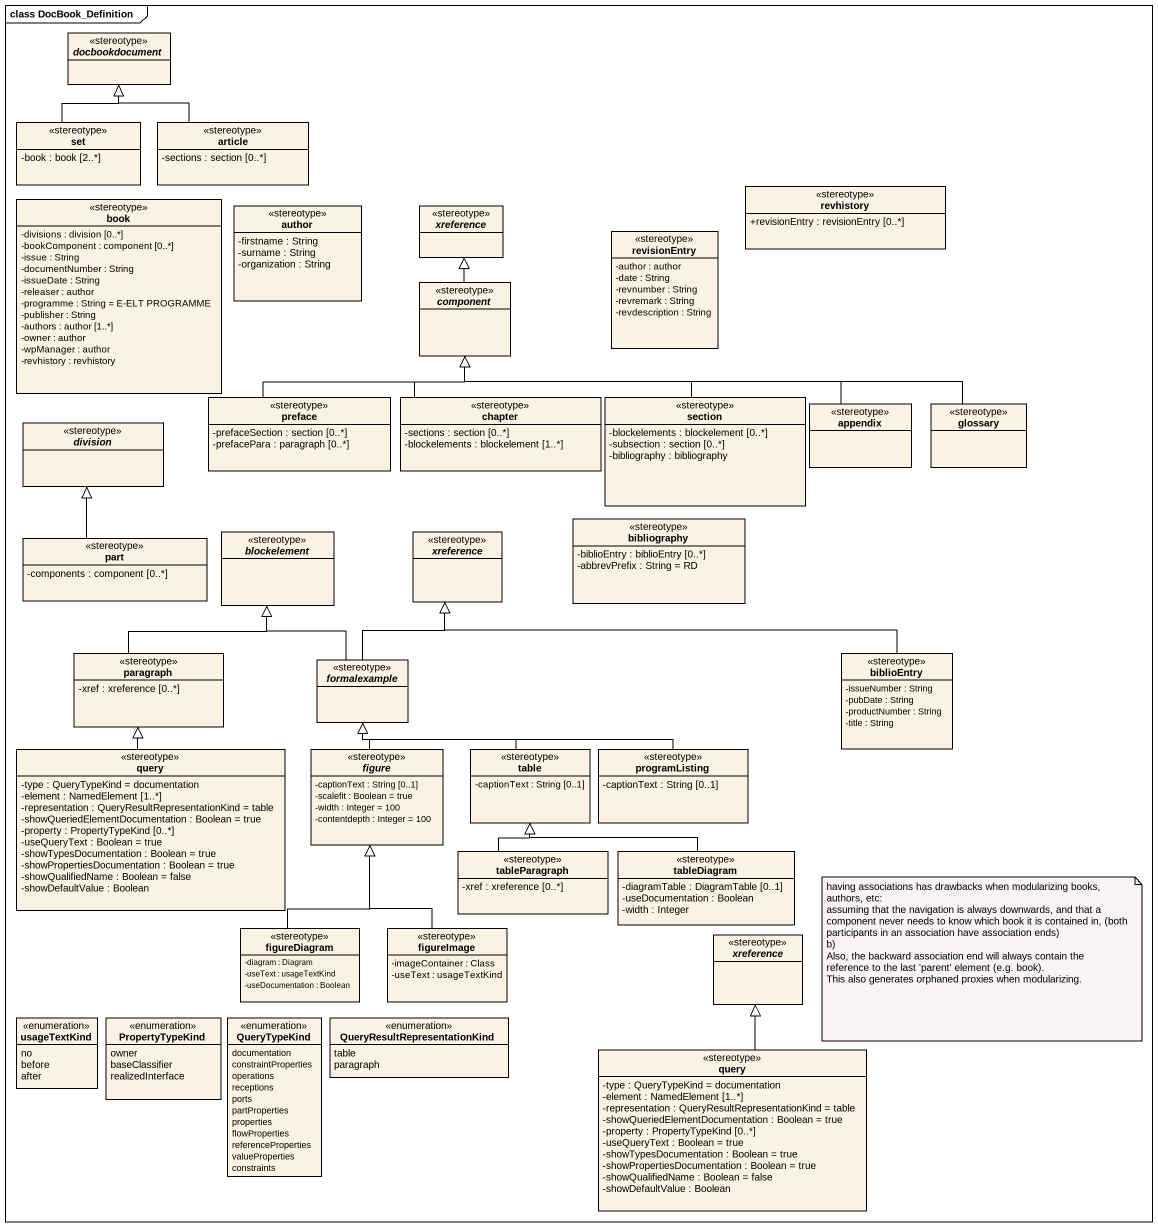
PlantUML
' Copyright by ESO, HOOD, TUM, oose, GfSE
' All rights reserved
@startuml
mainframe class DocBook_Definition
hide circle
hide empty members
skinparam classAttributeIconSize 0
abstract class docbookdocument <<stereotype>>
class "set" as set_ <<stereotype>> {
  -book : book [2..*]
}
class article <<stereotype>> {
  -sections : section [0..*]
}
class book <<stereotype>> {
  -divisions : division [0..*]
  -bookComponent : component [0..*]
  -issue : String
  -documentNumber : String
  -issueDate : String
  -releaser : author
  -programme : String = E-ELT PROGRAMME
  -publisher : String
  -authors : author [1..*]
  -owner : author
  -wpManager : author
  -revhistory : revhistory
}
class author <<stereotype>> {
  -firstname : String
  -surname : String
  -organization : String
}
abstract class xreference <<stereotype>>
class revhistory <<stereotype>> {
  +revisionEntry : revisionEntry [0..*]
}
class revisionEntry <<stereotype>> {
  -author : author
  -date : String
  -revnumber : String
  -revremark : String
  -revdescription : String
}
abstract class "component" as component_ <<stereotype>>
abstract class division <<stereotype>>
class preface <<stereotype>> {
  -prefaceSection : section [0..*]
  -prefacePara : paragraph [0..*]
}
class chapter <<stereotype>> {
  -sections : section [0..*]
  -blockelements : blockelement [1..*]
}
class section <<stereotype>> {
  -blockelements : blockelement [0..*]
  -subsection : section [0..*]
  -bibliography : bibliography
}
class appendix <<stereotype>>
class glossary <<stereotype>>
class part <<stereotype>> {
  -components : component [0..*]
}
abstract class blockelement <<stereotype>>
abstract class "xreference" as xreference_2 <<stereotype>>
class bibliography <<stereotype>> {
  -biblioEntry : biblioEntry [0..*]
  -abbrevPrefix : String = RD
}
class paragraph <<stereotype>> {
  -xref : xreference [0..*]
}
abstract class formalexample <<stereotype>>
class biblioEntry <<stereotype>> {
  -issueNumber : String
  -pubDate : String
  -productNumber : String
  -title : String
}
class query <<stereotype>> {
  -type : QueryTypeKind = documentation
  -element : NamedElement [1..*]
  -representation : QueryResultRepresentationKind = table
  -showQueriedElementDocumentation : Boolean = true
  -property : PropertyTypeKind [0..*]
  -useQueryText : Boolean = true
  -showTypesDocumentation : Boolean = true
  -showPropertiesDocumentation : Boolean = true
  -showQualifiedName : Boolean = false
  -showDefaultValue : Boolean
}
abstract class figure <<stereotype>> {
  -captionText : String [0..1]
  -scalefit : Boolean = true
  -width : Integer = 100
  -contentdepth : Integer = 100
}
class table <<stereotype>> {
  -captionText : String [0..1]
}
class programListing <<stereotype>> {
  -captionText : String [0..1]
}
class tableParagraph <<stereotype>> {
  -xref : xreference [0..*]
}
class tableDiagram <<stereotype>> {
  -diagramTable : DiagramTable [0..1]
  -useDocumentation : Boolean
  -width : Integer
}
class figureDiagram <<stereotype>> {
  -diagram : Diagram
  -useText : usageTextKind
  -useDocumentation : Boolean
}
class figureImage <<stereotype>> {
  -imageContainer : Class
  -useText : usageTextKind
}
abstract class "xreference" as xreference_3 <<stereotype>>
enum usageTextKind {
  no
  before
  after
}
enum PropertyTypeKind {
  owner
  baseClassifier
  realizedInterface
}
enum QueryTypeKind {
  documentation
  constraintProperties
  operations
  receptions
  ports
  partProperties
  properties
  flowProperties
  referenceProperties
  valueProperties
  constraints
}
enum "QueryResultRepresentationKind" as QueryResultRepresentationKin {
  table
  paragraph
}
class "query" as query_2 <<stereotype>> {
  -type : QueryTypeKind = documentation
  -element : NamedElement [1..*]
  -representation : QueryResultRepresentationKind = table
  -showQueriedElementDocumentation : Boolean = true
  -property : PropertyTypeKind [0..*]
  -useQueryText : Boolean = true
  -showTypesDocumentation : Boolean = true
  -showPropertiesDocumentation : Boolean = true
  -showQualifiedName : Boolean = false
  -showDefaultValue : Boolean
}
set_ -up-|> docbookdocument
article -up-|> docbookdocument
component_ -up-|> xreference
preface -up-|> component_
chapter -up-|> component_
section -left-|> component_
appendix -left-|> component_
glossary -left-|> component_
part -up-|> division
paragraph -up-|> blockelement
formalexample -up-|> blockelement
formalexample -up-|> xreference_2
biblioEntry -left-|> xreference_2
query -up-|> paragraph
figure -up-|> formalexample
table -left-|> formalexample
programListing -left-|> formalexample
tableParagraph -up-|> table
tableDiagram -left-|> table
figureDiagram -up-|> figure
figureImage -up-|> figure
query_2 -up-|> xreference_3
note as N1
  having associations has drawbacks when modularizing books, authors, etc:
  assuming that the navigation is always downwards, and that a component never needs to know which book it is contained in, (both participants in an association have association ends)
  b)
  Also, the backward association end will always contain the reference to the last 'parent' element (e.g. book).
  This also generates orphaned proxies when modularizing.
end note
@enduml
